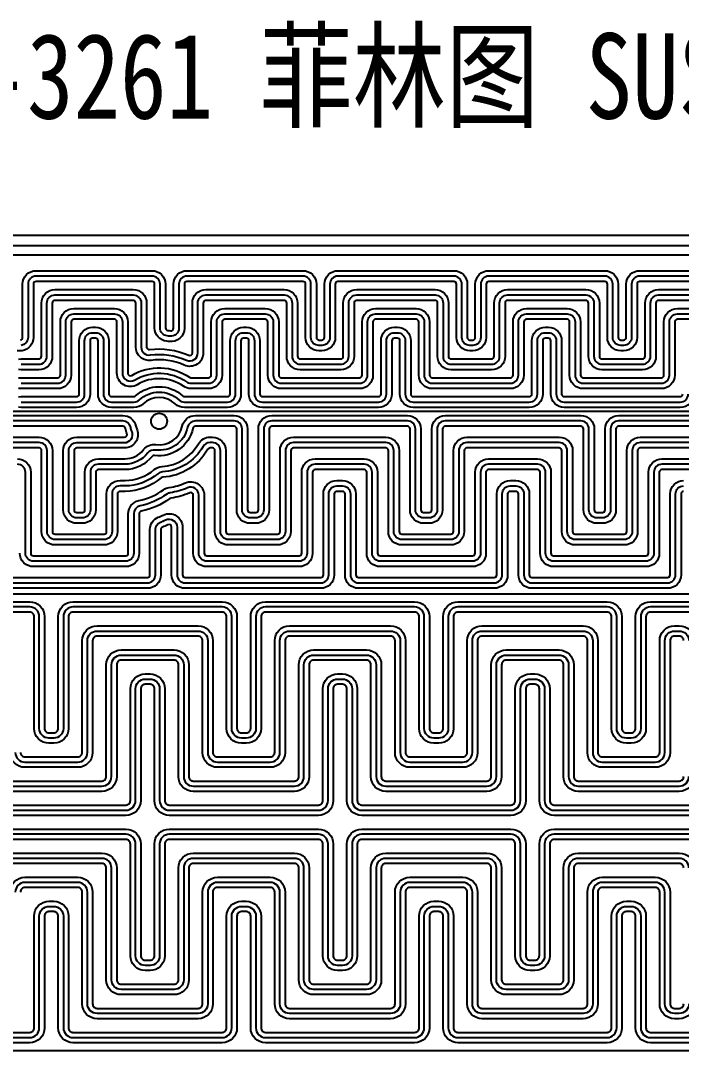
# Model space of a CAD drawing. Header units: millimetres. Extents: x -2003 to 8583, y -2734 to 1824.
# Drawn here: x 4503.1 to 4750.6, y 794.8 to 1181.7 of the extents above; entities that cross this region are included whole.
import ezdxf

# ---------------------------------------------------------------- set-up
doc = ezdxf.new("R2010")
doc.units = ezdxf.units.MM
doc.layers.add('参照', color=6, linetype='Continuous', lineweight=9)
for name, color, linetype in [('发热丝', 3, 'Continuous'), ('发热区', 2, 'Continuous'), ('菲林', 21, 'Continuous')]:
    doc.layers.add(name, color=color, linetype=linetype)
doc.styles.get("Standard").update_dxf_attribs({"font": 'txt', "width": 0.8})

# ---------------------------------------------------------------- blocks, each defined once
blk = doc.blocks.new('20251221.1025411')
at = {"color": 0, "linetype": 'Continuous', "lineweight": 25}
blk.add_lwpolyline([(1477.5, 425), (1, 425, 0.4142136), (0, 424), (0, 406.578), (1.478, 405.1), (20.75, 405.1, -1), (20.75, 397.4), (1.478, 397.4), (0, 395.922), (0, 1, 0.4142136), (1, 0), (48.5, 0), (48.5, 0.5, -0.4142136), (53.5, 5.5), (175, 5.5, -0.4142136), (180, 0.5), (180, 0), (1298.5, 0)], format="xyb", dxfattribs=at)
blk.add_circle((509.25, 362.75), 3, dxfattribs=at)
at = {"layer": '参照', "color": 0, "linetype": 'Continuous', "lineweight": 25}
for points in [[(723.939, 417.1), (689.254, 417.1, 0.4142136), (686.254, 414.1), (686.254, 394.132, -0.4142136), (683.254, 391.132), (682.187, 391.132, -0.4142136), (679.187, 394.132), (679.187, 414.1, 0.4142136), (676.187, 417.1), (632.724, 417.1, 0.4142136), (629.724, 414.1), (629.724, 394.132, -0.4142136), (626.724, 391.132), (625.658, 391.132, -0.4142136), (622.658, 394.132), (622.658, 414.1, 0.4142136), (619.658, 417.1), (576.195, 417.1, 0.4142136), (573.195, 414.1), (573.195, 394.132, -0.4142136), (570.195, 391.132), (569.129, 391.132, -0.4142136), (566.129, 394.132), (566.129, 414.1, 0.4142136), (563.129, 417.1), (519.665, 417.1, 0.4142136), (516.665, 414.1), (516.665, 397.581, -0.4516449), (513.288, 394.605, 0.007639), (512.313, 394.714, -0.3865017), (509.599, 397.7), (509.599, 414.1, 0.4142136), (506.599, 417.1), (463.136, 417.1, 0.4142136), (460.136, 414.1), (460.136, 394.132, -0.3691491), (457.603, 391.168, -0.3691491)], [(457.603, 384.065), (464.202, 384.065, 0.4142136), (467.202, 387.065), (467.202, 407.034, -0.4142136), (470.202, 410.034), (499.533, 410.034, -0.4142136), (502.533, 407.034), (502.533, 390.543, 0.4537143), (505.931, 387.569, -0.1396027), (519.503, 385.595, 0.5439235), (523.731, 388.332), (523.731, 407.034, -0.4142136), (526.731, 410.034), (556.062, 410.034, -0.4142136), (559.062, 407.034), (559.062, 387.065, 0.4142136), (562.062, 384.065), (577.261, 384.065, 0.4142136), (580.261, 387.065), (580.261, 407.034, -0.4142136), (583.261, 410.034), (612.592, 410.034, -0.4142136), (615.592, 407.034), (615.592, 387.065, 0.4142136), (618.592, 384.065), (633.79, 384.065, 0.4142136), (636.79, 387.065), (636.79, 407.034, -0.4142136), (639.79, 410.034), (669.121, 410.034, -0.4142136), (672.121, 407.034), (672.121, 387.065, 0.4142136), (675.121, 384.065), (690.32, 384.065, 0.4142136), (693.32, 387.065), (693.32, 407.034, -0.4142136), (696.32, 410.034), (718.539, 410.034, -0.3018031)], [(457.603, 376.999), (471.268, 376.999, 0.4142136), (474.268, 379.999), (474.268, 399.968, -0.4142136), (477.268, 402.968), (492.467, 402.968, -0.4142136), (495.467, 399.968), (495.467, 380.735, 0.5828658), (500.009, 378.162, -0.2943301), (519.469, 377.532, 0.1523838), (521.175, 376.999), (527.798, 376.999, 0.4142136), (530.798, 379.999), (530.798, 399.968, -0.4142136), (533.798, 402.968), (548.996, 402.968, -0.4142136), (551.996, 399.968), (551.996, 379.999, 0.4142136), (554.996, 376.999), (584.327, 376.999, 0.4142136), (587.327, 379.999), (587.327, 399.968, -0.4142136), (590.327, 402.968), (605.526, 402.968, -0.4142136), (608.526, 399.968), (608.526, 379.999, 0.4142136), (611.526, 376.999), (640.857, 376.999, 0.4142136), (643.857, 379.999), (643.857, 399.968, -0.4142136), (646.857, 402.968), (662.055, 402.968, -0.4142136), (665.055, 399.968), (665.055, 379.999, 0.4142136), (668.055, 376.999), (697.386, 376.999, 0.4142136), (700.386, 379.999), (700.386, 399.968, -0.4142136), (703.386, 402.968), (714.279, 402.968, -0.2572471)], [(457.603, 369.933), (478.334, 369.933, 0.4142136), (481.334, 372.933), (481.334, 392.901, -0.4142136), (484.334, 395.901), (485.4, 395.901, -0.4142136), (488.4, 392.901), (488.4, 372.933, 0.4142136), (491.4, 369.933), (499.789, 369.933, 0.1893835), (501.831, 370.735, -0.3928573), (516.669, 370.735, 0.1893835), (518.711, 369.933), (534.864, 369.933, 0.4142136), (537.864, 372.933), (537.864, 392.901, -0.4142136), (540.864, 395.901), (541.93, 395.901, -0.4142136), (544.93, 392.901), (544.93, 372.933, 0.4142136), (547.93, 369.933), (591.393, 369.933, 0.4142136), (594.393, 372.933), (594.393, 392.901, -0.4142136), (597.393, 395.901), (598.459, 395.901, -0.4142136), (601.459, 392.901), (601.459, 372.933, 0.4142136), (604.459, 369.933), (647.923, 369.933, 0.4142136), (650.923, 372.933), (650.923, 392.901, -0.4142136), (653.923, 395.901), (654.989, 395.901, -0.4142136), (657.989, 392.901), (657.989, 372.933, 0.4142136), (660.989, 369.933), (704.452, 369.933, 0.4142136), (707.452, 372.933)], [(725.652, 362.867), (681.352, 362.867, 0.4142136), (678.352, 359.867), (678.352, 329.534, -0.4142136), (675.352, 326.534), (673.232, 326.534, -0.4142136), (670.232, 329.534), (670.232, 359.867, 0.4142136), (667.232, 362.867), (616.396, 362.867, 0.4142136), (613.396, 359.867), (613.396, 329.534, -0.4142136), (610.396, 326.534), (608.276, 326.534, -0.4142136), (605.276, 329.534), (605.276, 359.867, 0.4142136), (602.276, 362.867), (551.44, 362.867, 0.4142136), (548.44, 359.867), (548.44, 329.534, -0.4142136), (545.44, 326.534), (543.32, 326.534, -0.4142136), (540.32, 329.534), (540.32, 359.867, 0.4142136), (537.32, 362.867), (522.848, 362.867, 0.354261), (519.913, 360.489, -0.3933314), (507.76, 351.952, 0.2654957), (504.998, 350.843, -0.2266315), (496.387, 346.628), (486.484, 346.628, 0.4142136), (483.484, 343.628), (483.484, 329.534, -0.4142136), (480.484, 326.534), (478.364, 326.534, -0.4142136), (475.364, 329.534), (475.364, 351.747, -0.4142136), (478.364, 354.747), (496.281, 354.747, 0.5266492), (499.08, 358.827, -0.0398276), (498.587, 360.489, 0.354261), (495.652, 362.867), (421.528, 362.867, 0.4142136)], [(720.176, 354.747), (689.471, 354.747, 0.4142136), (686.471, 351.747), (686.471, 321.414, -0.4142136), (683.471, 318.414), (665.113, 318.414, -0.4142136), (662.113, 321.414), (662.113, 351.747, 0.4142136), (659.113, 354.747), (624.515, 354.747, 0.4142136), (621.515, 351.747), (621.515, 321.414, -0.4142136), (618.515, 318.414), (600.157, 318.414, -0.4142136), (597.157, 321.414), (597.157, 351.747, 0.4142136), (594.157, 354.747), (559.559, 354.747, 0.4142136), (556.559, 351.747), (556.559, 321.414, -0.4142136), (553.559, 318.414), (535.201, 318.414, -0.4142136), (532.201, 321.414), (532.201, 351.747, 0.4142136), (529.201, 354.747), (528.324, 354.747, 0.2680532), (525.725, 353.246, -0.2510379), (510.462, 343.769, 0.161083), (508.715, 343.064, -0.1748615), (496.477, 338.508), (494.603, 338.508, 0.4142136), (491.603, 335.508), (491.603, 321.414, -0.4142136), (488.603, 318.414), (470.245, 318.414, -0.4142136), (467.245, 321.414), (467.245, 351.747, 0.4142136), (464.245, 354.747), (429.647, 354.747, 0.4142136)], [(715.949, 346.628), (697.591, 346.628, 0.4142136), (694.591, 343.628), (694.591, 313.295, -0.4142136), (691.591, 310.295), (656.993, 310.295, -0.4142136), (653.993, 313.295), (653.993, 343.628, 0.4142136), (650.993, 346.628), (632.635, 346.628, 0.4142136), (629.635, 343.628), (629.635, 313.295, -0.4142136), (626.635, 310.295), (592.037, 310.295, -0.4142136), (589.037, 313.295), (589.037, 343.628, 0.4142136), (586.037, 346.628), (567.679, 346.628, 0.4142136), (564.679, 343.628), (564.679, 313.295, -0.4142136), (561.679, 310.295), (527.081, 310.295, -0.4142136), (524.081, 313.295), (524.081, 335.029, 0.5379533), (519.904, 337.788, -0.062989), (513.353, 335.922, 0.1164192), (512.075, 335.406, -0.1007316), (502.086, 331.01, 0.3528958), (499.723, 328.079), (499.723, 313.295, -0.4142136), (496.723, 310.295), (462.125, 310.295, -0.4142136), (459.125, 313.295), (459.125, 343.628, 0.4142136), (456.125, 346.628)], [(454.006, 302.175), (504.842, 302.175, 0.4142136), (507.842, 305.175), (507.842, 322.129, -0.3046122), (509.707, 324.906, 0.0150722), (511.661, 325.774, -0.5525338), (515.962, 323.071), (515.962, 305.175, 0.4142136), (518.962, 302.175), (569.798, 302.175, 0.4142136), (572.798, 305.175), (572.798, 335.508, -0.4142136), (575.798, 338.508), (577.918, 338.508, -0.4142136), (580.918, 335.508), (580.918, 305.175, 0.4142136), (583.918, 302.175), (634.754, 302.175, 0.4142136), (637.754, 305.175), (637.754, 335.508, -0.4142136), (640.754, 338.508), (642.874, 338.508, -0.4142136), (645.874, 335.508), (645.874, 305.175, 0.4142136), (648.874, 302.175), (699.71, 302.175, 0.4142136), (702.71, 305.175), (702.71, 335.508, -0.4142136), (705.71, 338.508)], [(713.113, 293.163), (693.276, 293.163, 0.4142136), (689.676, 289.563), (689.676, 247.644, -0.4142136), (686.076, 244.044), (684.263, 244.044, -0.4142136), (680.663, 247.644), (680.663, 289.563, 0.4142136), (677.063, 293.163), (621.176, 293.163, 0.4142136), (617.576, 289.563), (617.576, 247.644, -0.4142136), (613.976, 244.044), (612.164, 244.044, -0.4142136), (608.564, 247.644), (608.564, 289.563, 0.4142136), (604.964, 293.163), (549.076, 293.163, 0.4142136), (545.476, 289.563), (545.476, 247.644, -0.4142136), (541.876, 244.044), (540.064, 244.044, -0.4142136), (536.464, 247.644), (536.464, 289.563, 0.4142136), (532.864, 293.163), (476.977, 293.163, 0.4142136), (473.377, 289.563), (473.377, 247.644, -0.4142136), (469.777, 244.044), (467.964, 244.044, -0.4142136), (464.364, 247.644), (464.364, 289.563, 0.4142136), (460.764, 293.163), (404.877, 293.163, 0.4142136)], [(404.877, 131.837), (460.764, 131.837, 0.4142136), (464.364, 135.437), (464.364, 177.356, -0.4142136), (467.964, 180.956), (469.777, 180.956, -0.4142136), (473.377, 177.356), (473.377, 135.437, 0.4142136), (476.977, 131.837), (532.864, 131.837, 0.4142136), (536.464, 135.437), (536.464, 177.356, -0.4142136), (540.064, 180.956), (541.876, 180.956, -0.4142136), (545.476, 177.356), (545.476, 135.437, 0.4142136), (549.076, 131.837), (604.964, 131.837, 0.4142136), (608.564, 135.437), (608.564, 177.356, -0.4142136), (612.164, 180.956), (613.976, 180.956, -0.4142136), (617.576, 177.356), (617.576, 135.437, 0.4142136), (621.176, 131.837), (677.063, 131.837, 0.4142136), (680.663, 135.437), (680.663, 177.356, -0.4142136), (684.263, 180.956), (686.076, 180.956, -0.4142136), (689.676, 177.356), (689.676, 135.437, 0.4142136), (693.276, 131.837), (713.113, 131.837, 0.4142136)], [(707.701, 144.45, -0.4142136), (704.101, 140.85), (702.288, 140.85, -0.4142136), (698.688, 144.45), (698.688, 186.369, 0.4142136), (695.088, 189.969), (675.251, 189.969, 0.4142136), (671.651, 186.369), (671.651, 144.45, -0.4142136), (668.051, 140.85), (630.189, 140.85, -0.4142136), (626.589, 144.45), (626.589, 186.369, 0.4142136), (622.989, 189.969), (603.151, 189.969, 0.4142136), (599.551, 186.369), (599.551, 144.45, -0.4142136), (595.951, 140.85), (558.089, 140.85, -0.4142136), (554.489, 144.45), (554.489, 186.369, 0.4142136), (550.889, 189.969), (531.051, 189.969, 0.4142136), (527.451, 186.369), (527.451, 144.45, -0.4142136), (523.851, 140.85), (485.989, 140.85, -0.4142136), (482.389, 144.45), (482.389, 186.369, 0.4142136), (478.789, 189.969), (458.952, 189.969, 0.4142136), (455.352, 186.369)], [(455.352, 238.631, 0.4142136), (458.952, 235.031), (478.789, 235.031, 0.4142136), (482.389, 238.631), (482.389, 280.55, -0.4142136), (485.989, 284.15), (523.851, 284.15, -0.4142136), (527.451, 280.55), (527.451, 238.631, 0.4142136), (531.051, 235.031), (550.889, 235.031, 0.4142136), (554.489, 238.631), (554.489, 280.55, -0.4142136), (558.089, 284.15), (595.951, 284.15, -0.4142136), (599.551, 280.55), (599.551, 238.631, 0.4142136), (603.151, 235.031), (622.989, 235.031, 0.4142136), (626.589, 238.631), (626.589, 280.55, -0.4142136), (630.189, 284.15), (668.051, 284.15, -0.4142136), (671.651, 280.55), (671.651, 238.631, 0.4142136), (675.251, 235.031), (695.088, 235.031, 0.4142136), (698.688, 238.631), (698.688, 280.55, -0.4142136), (702.288, 284.15), (704.101, 284.15, -0.4142136), (707.701, 280.55)], [(707.701, 195.381, 0.4142136), (704.101, 198.981), (666.238, 198.981, 0.4142136), (662.638, 195.381), (662.638, 153.462, -0.4142136), (659.038, 149.862), (639.201, 149.862, -0.4142136), (635.601, 153.462), (635.601, 195.381, 0.4142136), (632.001, 198.981), (594.139, 198.981, 0.4142136), (590.539, 195.381), (590.539, 153.462, -0.4142136), (586.939, 149.862), (567.101, 149.862, -0.4142136), (563.501, 153.462), (563.501, 195.381, 0.4142136), (559.901, 198.981), (522.039, 198.981, 0.4142136), (518.439, 195.381), (518.439, 153.462, -0.4142136), (514.839, 149.862), (495.002, 149.862, -0.4142136), (491.402, 153.462), (491.402, 195.381, 0.4142136), (487.802, 198.981), (449.939, 198.981, 0.4142136)], [(449.939, 226.019), (487.802, 226.019, 0.4142136), (491.402, 229.619), (491.402, 271.538, -0.4142136), (495.002, 275.138), (514.839, 275.138, -0.4142136), (518.439, 271.538), (518.439, 229.619, 0.4142136), (522.039, 226.019), (559.901, 226.019, 0.4142136), (563.501, 229.619), (563.501, 271.538, -0.4142136), (567.101, 275.138), (586.939, 275.138, -0.4142136), (590.539, 271.538), (590.539, 229.619, 0.4142136), (594.139, 226.019), (632.001, 226.019, 0.4142136), (635.601, 229.619), (635.601, 271.538, -0.4142136), (639.201, 275.138), (659.038, 275.138, -0.4142136), (662.638, 271.538), (662.638, 229.619, 0.4142136), (666.238, 226.019), (704.101, 226.019, 0.4142136), (707.701, 229.619)], [(821.274, 207.994), (657.226, 207.994, 0.4142136), (653.626, 204.394), (653.626, 162.475, -0.4142136), (650.026, 158.875), (648.213, 158.875, -0.4142136), (644.613, 162.475), (644.613, 204.394, 0.4142136), (641.013, 207.994), (585.126, 207.994, 0.4142136), (581.526, 204.394), (581.526, 162.475, -0.4142136), (577.926, 158.875), (576.114, 158.875, -0.4142136), (572.514, 162.475), (572.514, 204.394, 0.4142136), (568.914, 207.994), (513.026, 207.994, 0.4142136), (509.426, 204.394), (509.426, 162.475, -0.4142136), (505.826, 158.875), (504.014, 158.875, -0.4142136), (500.414, 162.475), (500.414, 204.394, 0.4142136), (496.814, 207.994), (440.927, 207.994, 0.4142136)], [(440.927, 217.006), (496.814, 217.006, 0.4142136), (500.414, 220.606), (500.414, 262.525, -0.4142136), (504.014, 266.125), (505.826, 266.125, -0.4142136), (509.426, 262.525), (509.426, 220.606, 0.4142136), (513.026, 217.006), (568.914, 217.006, 0.4142136), (572.514, 220.606), (572.514, 262.525, -0.4142136), (576.114, 266.125), (577.926, 266.125, -0.4142136), (581.526, 262.525), (581.526, 220.606, 0.4142136), (585.126, 217.006), (641.013, 217.006, 0.4142136), (644.613, 220.606), (644.613, 262.525, -0.4142136), (648.213, 266.125), (650.026, 266.125, -0.4142136), (653.626, 262.525), (653.626, 220.606, 0.4142136), (657.226, 217.006), (821.274, 217.006, 0.4142136)]]:
    blk.add_lwpolyline(points, format="xyb", dxfattribs=at)
at = {"layer": '发热丝', "color": 0}
for points in [[(709.483, 372.933, -0.4142136), (704.452, 367.902), (660.989, 367.902, -0.4142136), (655.958, 372.933), (655.958, 392.901, 0.4142136), (654.989, 393.87), (653.923, 393.87, 0.4142136), (652.954, 392.901), (652.954, 372.933, -0.4142136), (647.923, 367.902), (604.459, 367.902, -0.4142136), (599.428, 372.933), (599.428, 392.901, 0.4142136), (598.459, 393.87), (597.393, 393.87, 0.4142136), (596.424, 392.901), (596.424, 372.933, -0.4142136), (591.393, 367.902), (547.93, 367.902, -0.4142136), (542.899, 372.933), (542.899, 392.901, 0.4142136), (541.93, 393.87), (540.864, 393.87, 0.4142136), (539.895, 392.901), (539.895, 372.933, -0.4142136), (534.864, 367.902), (518.711, 367.902, -0.1893835), (515.287, 369.247, 0.3928573), (503.213, 369.247, -0.1893835), (499.789, 367.902), (491.4, 367.902, -0.4142136), (486.369, 372.933), (486.369, 392.901, 0.4142136), (485.4, 393.87), (484.334, 393.87, 0.4142136), (483.365, 392.901), (483.365, 372.933, -0.4142136), (478.334, 367.902), (457.603, 367.902), (456.603, 367.972)], [(421.528, 364.897), (495.652, 364.897, -0.354261), (500.573, 360.91, 0.0398276), (500.974, 359.558, -0.5266492), (496.281, 352.717), (478.364, 352.717, 0.4142136), (477.394, 351.747), (477.394, 329.534, 0.4142136), (478.364, 328.564), (480.484, 328.564, 0.4142136), (481.454, 329.534), (481.454, 343.628, -0.4142136), (486.484, 348.658), (496.376, 348.658, 0.226368), (503.407, 352.104, -0.2654957), (508.038, 353.963, 0.3933314), (517.927, 360.91, -0.354261), (522.848, 364.897), (537.32, 364.897, -0.4142136), (542.35, 359.867), (542.35, 329.534, 0.4142136), (543.32, 328.564), (545.44, 328.564, 0.4142136), (546.41, 329.534), (546.41, 359.867, -0.4142136), (551.44, 364.897), (602.276, 364.897, -0.4142136), (607.306, 359.867), (607.306, 329.534, 0.4142136), (608.276, 328.564), (610.396, 328.564, 0.4142136), (611.366, 329.534), (611.366, 359.867, -0.4142136), (616.396, 364.897), (667.232, 364.897, -0.4142136), (672.262, 359.867), (672.262, 329.534, 0.4142136), (673.232, 328.564), (675.352, 328.564, 0.4142136), (676.322, 329.534), (676.322, 359.867, -0.4142136), (681.352, 364.897), (725.652, 364.897, -0.354261)], [(821.274, 215.069), (657.226, 215.069, -0.4142136), (651.689, 220.606), (651.689, 262.525, 0.4142136), (650.026, 264.188), (648.213, 264.188, 0.4142136), (646.551, 262.525), (646.551, 220.606, -0.4142136), (641.013, 215.069), (585.126, 215.069, -0.4142136), (579.589, 220.606), (579.589, 262.525, 0.4142136), (577.926, 264.188), (576.114, 264.188, 0.4142136), (574.451, 262.525), (574.451, 220.606, -0.4142136), (568.914, 215.069), (513.026, 215.069, -0.4142136), (507.489, 220.606), (507.489, 262.525, 0.4142136), (505.826, 264.188), (504.014, 264.188, 0.4142136), (502.351, 262.525), (502.351, 220.606, -0.4142136), (496.814, 215.069), (440.927, 215.069, -0.4142136)], [(440.927, 209.931), (496.814, 209.931, -0.4142136), (502.351, 204.394), (502.351, 162.475, 0.4142136), (504.014, 160.812), (505.826, 160.812, 0.4142136), (507.489, 162.475), (507.489, 204.394, -0.4142136), (513.026, 209.931), (568.914, 209.931, -0.4142136), (574.451, 204.394), (574.451, 162.475, 0.4142136), (576.114, 160.812), (577.926, 160.812, 0.4142136), (579.589, 162.475), (579.589, 204.394, -0.4142136), (585.126, 209.931), (641.013, 209.931, -0.4142136), (646.551, 204.394), (646.551, 162.475, 0.4142136), (648.213, 160.812), (650.026, 160.812, 0.4142136), (651.689, 162.475), (651.689, 204.394, -0.4142136), (657.226, 209.931), (821.274, 209.931, -0.4142136)], [(713.113, 129.9), (693.276, 129.9, -0.4142136), (687.738, 135.437), (687.738, 177.356, 0.4142136), (686.076, 179.019), (684.263, 179.019, 0.4142136), (682.601, 177.356), (682.601, 135.437, -0.4142136), (677.063, 129.9), (621.176, 129.9, -0.4142136), (615.639, 135.437), (615.639, 177.356, 0.4142136), (613.976, 179.019), (612.164, 179.019, 0.4142136), (610.501, 177.356), (610.501, 135.437, -0.4142136), (604.964, 129.9), (549.076, 129.9, -0.4142136), (543.539, 135.437), (543.539, 177.356, 0.4142136), (541.876, 179.019), (540.064, 179.019, 0.4142136), (538.401, 177.356), (538.401, 135.437, -0.4142136), (532.864, 129.9), (476.977, 129.9, -0.4142136), (471.439, 135.437), (471.439, 177.356, 0.4142136), (469.777, 179.019), (467.964, 179.019, 0.4142136), (466.301, 177.356), (466.301, 135.437, -0.4142136), (460.764, 129.9), (404.877, 129.9, -0.4142136)], [(404.877, 295.1), (460.764, 295.1, -0.4142136), (466.301, 289.563), (466.301, 247.644, 0.4142136), (467.964, 245.981), (469.777, 245.981, 0.4142136), (471.439, 247.644), (471.439, 289.563, -0.4142136), (476.977, 295.1), (532.864, 295.1, -0.4142136), (538.401, 289.563), (538.401, 247.644, 0.4142136), (540.064, 245.981), (541.876, 245.981, 0.4142136), (543.539, 247.644), (543.539, 289.563, -0.4142136), (549.076, 295.1), (604.964, 295.1, -0.4142136), (610.501, 289.563), (610.501, 247.644, 0.4142136), (612.164, 245.981), (613.976, 245.981, 0.4142136), (615.639, 247.644), (615.639, 289.563, -0.4142136), (621.176, 295.1), (677.063, 295.1, -0.4142136), (682.601, 289.563), (682.601, 247.644, 0.4142136), (684.263, 245.981), (686.076, 245.981, 0.4142136), (687.738, 247.644), (687.738, 289.563, -0.4142136), (693.276, 295.1), (713.113, 295.1, -0.4142136)], [(705.71, 336.478, 0.4142136), (704.74, 335.508), (704.74, 305.175, -0.4142136), (699.71, 300.145), (648.874, 300.145, -0.4142136), (643.844, 305.175), (643.844, 335.508, 0.4142136), (642.874, 336.478), (640.754, 336.478, 0.4142136), (639.784, 335.508), (639.784, 305.175, -0.4142136), (634.754, 300.145), (583.918, 300.145, -0.4142136), (578.888, 305.175), (578.888, 335.508, 0.4142136), (577.918, 336.478), (575.798, 336.478, 0.4142136), (574.828, 335.508), (574.828, 305.175, -0.4142136), (569.798, 300.145), (518.962, 300.145, -0.4142136), (513.932, 305.175), (513.932, 323.071, 0.5525338), (512.541, 323.945, -0.0150722), (510.475, 323.027, 0.3046122), (509.872, 322.129), (509.872, 305.175, -0.4142136), (504.842, 300.145), (454.006, 300.145, -0.4142136)], [(457.287, 393.174, 0.3691491), (458.105, 394.132), (458.105, 414.1, -0.4142136), (463.136, 419.131), (506.599, 419.131, -0.4142136), (511.63, 414.1), (511.63, 397.7, 0.3865017), (512.507, 396.735, -0.007639), (513.543, 396.62, 0.4516449), (514.634, 397.581), (514.634, 414.1, -0.4142136), (519.665, 419.131), (563.129, 419.131, -0.4142136), (568.16, 414.1), (568.16, 394.132, 0.4142136), (569.129, 393.163), (570.195, 393.163, 0.4142136), (571.164, 394.132), (571.164, 414.1, -0.4142136), (576.195, 419.131), (619.658, 419.131, -0.4142136), (624.689, 414.1), (624.689, 394.132, 0.4142136), (625.658, 393.163), (626.724, 393.163, 0.4142136), (627.693, 394.132), (627.693, 414.1, -0.4142136), (632.724, 419.131), (676.187, 419.131, -0.4142136), (681.218, 414.1), (681.218, 394.132, 0.4142136), (682.187, 393.163), (683.254, 393.163, 0.4142136), (684.223, 394.132), (684.223, 414.1, -0.4142136), (689.254, 419.131), (723.939, 419.131, -0.3831101)], [(709.638, 144.45, -0.4142136), (704.101, 138.913), (702.288, 138.913, -0.4142136), (696.751, 144.45), (696.751, 186.369, 0.4142136), (695.088, 188.031), (675.251, 188.031, 0.4142136), (673.588, 186.369), (673.588, 144.45, -0.4142136), (668.051, 138.913), (630.189, 138.913, -0.4142136), (624.651, 144.45), (624.651, 186.369, 0.4142136), (622.989, 188.031), (603.151, 188.031, 0.4142136), (601.488, 186.369), (601.488, 144.45, -0.4142136), (595.951, 138.913), (558.089, 138.913, -0.4142136), (552.551, 144.45), (552.551, 186.369, 0.4142136), (550.889, 188.031), (531.051, 188.031, 0.4142136), (529.389, 186.369), (529.389, 144.45, -0.4142136), (523.851, 138.913), (485.989, 138.913, -0.4142136), (480.452, 144.45), (480.452, 186.369, 0.4142136), (478.789, 188.031), (458.952, 188.031, 0.4142136), (457.289, 186.369)], [(457.289, 238.631, 0.4142136), (458.952, 236.969), (478.789, 236.969, 0.4142136), (480.452, 238.631), (480.452, 280.55, -0.4142136), (485.989, 286.087), (523.851, 286.087, -0.4142136), (529.389, 280.55), (529.389, 238.631, 0.4142136), (531.051, 236.969), (550.889, 236.969, 0.4142136), (552.551, 238.631), (552.551, 280.55, -0.4142136), (558.089, 286.087), (595.951, 286.087, -0.4142136), (601.488, 280.55), (601.488, 238.631, 0.4142136), (603.151, 236.969), (622.989, 236.969, 0.4142136), (624.651, 238.631), (624.651, 280.55, -0.4142136), (630.189, 286.087), (668.051, 286.087, -0.4142136), (673.588, 280.55), (673.588, 238.631, 0.4142136), (675.251, 236.969), (695.088, 236.969, 0.4142136), (696.751, 238.631), (696.751, 280.55, -0.4142136), (702.288, 286.087), (704.101, 286.087, -0.4142136), (709.638, 280.55)], [(715.949, 344.598), (697.591, 344.598, 0.4142136), (696.621, 343.628), (696.621, 313.295, -0.4142136), (691.591, 308.265), (656.993, 308.265, -0.4142136), (651.963, 313.295), (651.963, 343.628, 0.4142136), (650.993, 344.598), (632.635, 344.598, 0.4142136), (631.665, 343.628), (631.665, 313.295, -0.4142136), (626.635, 308.265), (592.037, 308.265, -0.4142136), (587.007, 313.295), (587.007, 343.628, 0.4142136), (586.037, 344.598), (567.679, 344.598, 0.4142136), (566.709, 343.628), (566.709, 313.295, -0.4142136), (561.679, 308.265), (527.081, 308.265, -0.4142136), (522.051, 313.295), (522.051, 335.029, 0.5379533), (520.7, 335.921, -0.062989), (513.66, 333.915, 0.1164192), (513.247, 333.749, -0.1007316), (502.517, 329.026, 0.3528958), (501.753, 328.079), (501.753, 313.295, -0.4142136), (496.723, 308.265), (462.125, 308.265, -0.4142136), (457.095, 313.295)], [(456.603, 386.027), (457.603, 386.096), (464.202, 386.096, 0.4142136), (465.171, 387.065), (465.171, 407.034, -0.4142136), (470.202, 412.065), (499.533, 412.065, -0.4142136), (504.564, 407.034), (504.564, 390.543, 0.4537143), (505.661, 389.582, -0.1396027), (520.335, 387.448, 0.5439235), (521.7, 388.332), (521.7, 407.034, -0.4142136), (526.731, 412.065), (556.062, 412.065, -0.4142136), (561.093, 407.034), (561.093, 387.065, 0.4142136), (562.062, 386.096), (577.261, 386.096, 0.4142136), (578.23, 387.065), (578.23, 407.034, -0.4142136), (583.261, 412.065), (612.592, 412.065, -0.4142136), (617.623, 407.034), (617.623, 387.065, 0.4142136), (618.592, 386.096), (633.79, 386.096, 0.4142136), (634.759, 387.065), (634.759, 407.034, -0.4142136), (639.79, 412.065), (669.121, 412.065, -0.4142136), (674.152, 407.034), (674.152, 387.065, 0.4142136), (675.121, 386.096), (690.32, 386.096, 0.4142136), (691.289, 387.065), (691.289, 407.034, -0.4142136), (696.32, 412.065), (718.539, 412.065, -0.3018031)], [(723.939, 415.069), (689.254, 415.069, 0.4142136), (688.285, 414.1), (688.285, 394.132, -0.4142136), (683.254, 389.101), (682.187, 389.101, -0.4142136), (677.156, 394.132), (677.156, 414.1, 0.4142136), (676.187, 415.069), (632.724, 415.069, 0.4142136), (631.755, 414.1), (631.755, 394.132, -0.4142136), (626.724, 389.101), (625.658, 389.101, -0.4142136), (620.627, 394.132), (620.627, 414.1, 0.4142136), (619.658, 415.069), (576.195, 415.069, 0.4142136), (575.226, 414.1), (575.226, 394.132, -0.4142136), (570.195, 389.101), (569.129, 389.101, -0.4142136), (564.098, 394.132), (564.098, 414.1, 0.4142136), (563.129, 415.069), (519.665, 415.069, 0.4142136), (518.696, 414.1), (518.696, 397.581, -0.4516449), (513.033, 392.59, 0.007639), (512.119, 392.692, -0.3865017), (507.568, 397.7), (507.568, 414.1, 0.4142136), (506.599, 415.069), (463.136, 415.069, 0.4142136), (462.167, 414.1), (462.167, 394.132, -0.3691491), (457.919, 389.162), (456.07, 389.17, -0.4142136)], [(454.006, 304.205), (504.842, 304.205, 0.4142136), (505.812, 305.175), (505.812, 322.129, -0.3046122), (508.939, 326.785, 0.0150722), (510.781, 327.603, -0.5525338), (517.992, 323.071), (517.992, 305.175, 0.4142136), (518.962, 304.205), (569.798, 304.205, 0.4142136), (570.768, 305.175), (570.768, 335.508, -0.4142136), (575.798, 340.538), (577.918, 340.538, -0.4142136), (582.948, 335.508), (582.948, 305.175, 0.4142136), (583.918, 304.205), (634.754, 304.205, 0.4142136), (635.724, 305.175), (635.724, 335.508, -0.4142136), (640.754, 340.538), (642.874, 340.538, -0.4142136), (647.904, 335.508), (647.904, 305.175, 0.4142136), (648.874, 304.205), (699.71, 304.205, 0.4142136), (700.68, 305.175), (700.68, 335.508, -0.4142136), (705.71, 340.538)], [(713.113, 291.225), (693.276, 291.225, 0.4142136), (691.613, 289.563), (691.613, 247.644, -0.4142136), (686.076, 242.106), (684.263, 242.106, -0.4142136), (678.726, 247.644), (678.726, 289.563, 0.4142136), (677.063, 291.225), (621.176, 291.225, 0.4142136), (619.513, 289.563), (619.513, 247.644, -0.4142136), (613.976, 242.106), (612.164, 242.106, -0.4142136), (606.626, 247.644), (606.626, 289.563, 0.4142136), (604.964, 291.225), (549.076, 291.225, 0.4142136), (547.414, 289.563), (547.414, 247.644, -0.4142136), (541.876, 242.106), (540.064, 242.106, -0.4142136), (534.526, 247.644), (534.526, 289.563, 0.4142136), (532.864, 291.225), (476.977, 291.225, 0.4142136), (475.314, 289.563), (475.314, 247.644, -0.4142136), (469.777, 242.106), (467.964, 242.106, -0.4142136), (462.427, 247.644), (462.427, 289.563, 0.4142136), (460.764, 291.225), (404.877, 291.225, 0.4142136)], [(404.877, 133.775), (460.764, 133.775, 0.4142136), (462.427, 135.437), (462.427, 177.356, -0.4142136), (467.964, 182.894), (469.777, 182.894, -0.4142136), (475.314, 177.356), (475.314, 135.437, 0.4142136), (476.977, 133.775), (532.864, 133.775, 0.4142136), (534.526, 135.437), (534.526, 177.356, -0.4142136), (540.064, 182.894), (541.876, 182.894, -0.4142136), (547.414, 177.356), (547.414, 135.437, 0.4142136), (549.076, 133.775), (604.964, 133.775, 0.4142136), (606.626, 135.437), (606.626, 177.356, -0.4142136), (612.164, 182.894), (613.976, 182.894, -0.4142136), (619.513, 177.356), (619.513, 135.437, 0.4142136), (621.176, 133.775), (677.063, 133.775, 0.4142136), (678.726, 135.437), (678.726, 177.356, -0.4142136), (684.263, 182.894), (686.076, 182.894, -0.4142136), (691.613, 177.356), (691.613, 135.437, 0.4142136), (693.276, 133.775), (713.113, 133.775, 0.4142136)], [(705.763, 195.381, 0.4142136), (704.101, 197.044), (666.238, 197.044, 0.4142136), (664.576, 195.381), (664.576, 153.462, -0.4142136), (659.038, 147.925), (639.201, 147.925, -0.4142136), (633.664, 153.462), (633.664, 195.381, 0.4142136), (632.001, 197.044), (594.139, 197.044, 0.4142136), (592.476, 195.381), (592.476, 153.462, -0.4142136), (586.939, 147.925), (567.101, 147.925, -0.4142136), (561.564, 153.462), (561.564, 195.381, 0.4142136), (559.901, 197.044), (522.039, 197.044, 0.4142136), (520.376, 195.381), (520.376, 153.462, -0.4142136), (514.839, 147.925), (495.002, 147.925, -0.4142136), (489.464, 153.462), (489.464, 195.381, 0.4142136), (487.802, 197.044), (449.939, 197.044, 0.4142136)], [(449.939, 227.956), (487.802, 227.956, 0.4142136), (489.464, 229.619), (489.464, 271.538, -0.4142136), (495.002, 277.075), (514.839, 277.075, -0.4142136), (520.376, 271.538), (520.376, 229.619, 0.4142136), (522.039, 227.956), (559.901, 227.956, 0.4142136), (561.564, 229.619), (561.564, 271.538, -0.4142136), (567.101, 277.075), (586.939, 277.075, -0.4142136), (592.476, 271.538), (592.476, 229.619, 0.4142136), (594.139, 227.956), (632.001, 227.956, 0.4142136), (633.664, 229.619), (633.664, 271.538, -0.4142136), (639.201, 277.075), (659.038, 277.075, -0.4142136), (664.576, 271.538), (664.576, 229.619, 0.4142136), (666.238, 227.956), (704.101, 227.956, 0.4142136), (705.763, 229.619)], [(720.176, 352.717), (689.471, 352.717, 0.4142136), (688.501, 351.747), (688.501, 321.414, -0.4142136), (683.471, 316.384), (665.113, 316.384, -0.4142136), (660.083, 321.414), (660.083, 351.747, 0.4142136), (659.113, 352.717), (624.515, 352.717, 0.4142136), (623.545, 351.747), (623.545, 321.414, -0.4142136), (618.515, 316.384), (600.157, 316.384, -0.4142136), (595.127, 321.414), (595.127, 351.747, 0.4142136), (594.157, 352.717), (559.559, 352.717, 0.4142136), (558.589, 351.747), (558.589, 321.414, -0.4142136), (553.559, 316.384), (535.201, 316.384, -0.4142136), (530.171, 321.414), (530.171, 351.747, 0.4142136), (529.201, 352.717), (528.324, 352.717, 0.2680532), (527.484, 352.232, -0.2510379), (510.591, 341.743, 0.161083), (510.026, 341.515, -0.1749896), (496.487, 336.478), (494.603, 336.478, 0.4142136), (493.633, 335.508), (493.633, 321.414, -0.4142136), (488.603, 316.384), (470.245, 316.384, -0.4142136), (465.215, 321.414), (465.215, 351.747, 0.4142136), (464.245, 352.717), (429.647, 352.717, 0.4142136)], [(456.603, 378.961), (457.603, 379.03), (471.268, 379.03, 0.4142136), (472.237, 379.999), (472.237, 399.968, -0.4142136), (477.268, 404.999), (492.467, 404.999, -0.4142136), (497.498, 399.968), (497.498, 380.735, 0.5828658), (498.965, 379.904, -0.2943301), (520.624, 379.202, 0.1523838), (521.175, 379.03), (527.798, 379.03, 0.4142136), (528.767, 379.999), (528.767, 399.968, -0.4142136), (533.798, 404.999), (548.996, 404.999, -0.4142136), (554.027, 399.968), (554.027, 379.999, 0.4142136), (554.996, 379.03), (584.327, 379.03, 0.4142136), (585.296, 379.999), (585.296, 399.968, -0.4142136), (590.327, 404.999), (605.526, 404.999, -0.4142136), (610.557, 399.968), (610.557, 379.999, 0.4142136), (611.526, 379.03), (640.857, 379.03, 0.4142136), (641.826, 379.999), (641.826, 399.968, -0.4142136), (646.857, 404.999), (662.055, 404.999, -0.4142136), (667.086, 399.968), (667.086, 379.999, 0.4142136), (668.055, 379.03), (697.386, 379.03, 0.4142136), (698.355, 379.999), (698.355, 399.968, -0.4142136), (703.386, 404.999), (714.279, 404.999, -0.2572471)], [(718.539, 408.003), (696.32, 408.003, 0.4142136), (695.351, 407.034), (695.351, 387.065, -0.4142136), (690.32, 382.034), (675.121, 382.034, -0.4142136), (670.09, 387.065), (670.09, 407.034, 0.4142136), (669.121, 408.003), (639.79, 408.003, 0.4142136), (638.821, 407.034), (638.821, 387.065, -0.4142136), (633.79, 382.034), (618.592, 382.034, -0.4142136), (613.561, 387.065), (613.561, 407.034, 0.4142136), (612.592, 408.003), (583.261, 408.003, 0.4142136), (582.292, 407.034), (582.292, 387.065, -0.4142136), (577.261, 382.034), (562.062, 382.034, -0.4142136), (557.031, 387.065), (557.031, 407.034, 0.4142136), (556.062, 408.003), (526.731, 408.003, 0.4142136), (525.762, 407.034), (525.762, 388.332, -0.5439235), (518.671, 383.742, 0.1396027), (506.2, 385.556, -0.4537143), (500.502, 390.543), (500.502, 407.034, 0.4142136), (499.533, 408.003), (470.202, 408.003, 0.4142136), (469.233, 407.034), (469.233, 387.065, -0.4142136), (464.202, 382.034), (457.603, 382.034), (456.603, 382.104)], [(456.125, 348.658, -0.4142136), (461.155, 343.628), (461.155, 313.295, 0.4142136), (462.125, 312.325), (496.723, 312.325, 0.4142136), (497.693, 313.295), (497.693, 328.079, -0.3528958), (501.655, 332.994, 0.1007316), (510.903, 337.064, -0.1164192), (513.046, 337.929, 0.062989), (519.107, 339.655, -0.5379533), (526.111, 335.029), (526.111, 313.295, 0.4142136), (527.081, 312.325), (561.679, 312.325, 0.4142136), (562.649, 313.295), (562.649, 343.628, -0.4142136), (567.679, 348.658), (586.037, 348.658, -0.4142136), (591.067, 343.628), (591.067, 313.295, 0.4142136), (592.037, 312.325), (626.635, 312.325, 0.4142136), (627.605, 313.295), (627.605, 343.628, -0.4142136), (632.635, 348.658), (650.993, 348.658, -0.4142136), (656.023, 343.628), (656.023, 313.295, 0.4142136), (656.993, 312.325), (691.591, 312.325, 0.4142136), (692.561, 313.295), (692.561, 343.628, -0.4142136), (697.591, 348.658), (715.949, 348.658, -0.4142136)], [(705.763, 280.55, 0.4142136), (704.101, 282.213), (702.288, 282.213, 0.4142136), (700.626, 280.55), (700.626, 238.631, -0.4142136), (695.088, 233.094), (675.251, 233.094, -0.4142136), (669.714, 238.631), (669.714, 280.55, 0.4142136), (668.051, 282.213), (630.189, 282.213, 0.4142136), (628.526, 280.55), (628.526, 238.631, -0.4142136), (622.989, 233.094), (603.151, 233.094, -0.4142136), (597.614, 238.631), (597.614, 280.55, 0.4142136), (595.951, 282.213), (558.089, 282.213, 0.4142136), (556.426, 280.55), (556.426, 238.631, -0.4142136), (550.889, 233.094), (531.051, 233.094, -0.4142136), (525.514, 238.631), (525.514, 280.55, 0.4142136), (523.851, 282.213), (485.989, 282.213, 0.4142136), (484.326, 280.55), (484.326, 238.631, -0.4142136), (478.789, 233.094), (458.952, 233.094, -0.4142136), (453.414, 238.631)], [(453.414, 186.369, -0.4142136), (458.952, 191.906), (478.789, 191.906, -0.4142136), (484.326, 186.369), (484.326, 144.45, 0.4142136), (485.989, 142.787), (523.851, 142.787, 0.4142136), (525.514, 144.45), (525.514, 186.369, -0.4142136), (531.051, 191.906), (550.889, 191.906, -0.4142136), (556.426, 186.369), (556.426, 144.45, 0.4142136), (558.089, 142.787), (595.951, 142.787, 0.4142136), (597.614, 144.45), (597.614, 186.369, -0.4142136), (603.151, 191.906), (622.989, 191.906, -0.4142136), (628.526, 186.369), (628.526, 144.45, 0.4142136), (630.189, 142.787), (668.051, 142.787, 0.4142136), (669.714, 144.45), (669.714, 186.369, -0.4142136), (675.251, 191.906), (695.088, 191.906, -0.4142136), (700.626, 186.369), (700.626, 144.45, 0.4142136), (702.288, 142.787), (704.101, 142.787, 0.4142136), (705.763, 144.45)], [(821.274, 206.056), (657.226, 206.056, 0.4142136), (655.563, 204.394), (655.563, 162.475, -0.4142136), (650.026, 156.938), (648.213, 156.938, -0.4142136), (642.676, 162.475), (642.676, 204.394, 0.4142136), (641.013, 206.056), (585.126, 206.056, 0.4142136), (583.464, 204.394), (583.464, 162.475, -0.4142136), (577.926, 156.938), (576.114, 156.938, -0.4142136), (570.576, 162.475), (570.576, 204.394, 0.4142136), (568.914, 206.056), (513.026, 206.056, 0.4142136), (511.364, 204.394), (511.364, 162.475, -0.4142136), (505.826, 156.938), (504.014, 156.938, -0.4142136), (498.477, 162.475), (498.477, 204.394, 0.4142136), (496.814, 206.056), (440.927, 206.056, 0.4142136)], [(440.927, 218.944), (496.814, 218.944, 0.4142136), (498.477, 220.606), (498.477, 262.525, -0.4142136), (504.014, 268.062), (505.826, 268.062, -0.4142136), (511.364, 262.525), (511.364, 220.606, 0.4142136), (513.026, 218.944), (568.914, 218.944, 0.4142136), (570.576, 220.606), (570.576, 262.525, -0.4142136), (576.114, 268.062), (577.926, 268.062, -0.4142136), (583.464, 262.525), (583.464, 220.606, 0.4142136), (585.126, 218.944), (641.013, 218.944, 0.4142136), (642.676, 220.606), (642.676, 262.525, -0.4142136), (648.213, 268.062), (650.026, 268.062, -0.4142136), (655.563, 262.525), (655.563, 220.606, 0.4142136), (657.226, 218.944), (821.274, 218.944, 0.4142136)], [(725.652, 360.837), (681.352, 360.837, 0.4142136), (680.382, 359.867), (680.382, 329.534, -0.4142136), (675.352, 324.504), (673.232, 324.504, -0.4142136), (668.202, 329.534), (668.202, 359.867, 0.4142136), (667.232, 360.837), (616.396, 360.837, 0.4142136), (615.426, 359.867), (615.426, 329.534, -0.4142136), (610.396, 324.504), (608.276, 324.504, -0.4142136), (603.246, 329.534), (603.246, 359.867, 0.4142136), (602.276, 360.837), (551.44, 360.837, 0.4142136), (550.47, 359.867), (550.47, 329.534, -0.4142136), (545.44, 324.504), (543.32, 324.504, -0.4142136), (538.29, 329.534), (538.29, 359.867, 0.4142136), (537.32, 360.837), (522.848, 360.837, 0.354261), (521.899, 360.068, -0.3933314), (507.483, 349.941, 0.2654957), (506.59, 349.583, -0.2268313), (496.396, 344.598), (486.484, 344.598, 0.4142136), (485.514, 343.628), (485.514, 329.534, -0.4142136), (480.484, 324.504), (478.364, 324.504, -0.4142136), (473.334, 329.534), (473.334, 351.747, -0.4142136), (478.364, 356.777), (496.281, 356.777, 0.5266492), (497.186, 358.097, -0.0398276), (496.601, 360.068, 0.354261), (495.652, 360.837), (421.528, 360.837, 0.4142136)], [(456.603, 371.895), (457.603, 371.964), (478.334, 371.964, 0.4142136), (479.303, 372.933), (479.303, 392.901, -0.4142136), (484.334, 397.932), (485.4, 397.932, -0.4142136), (490.431, 392.901), (490.431, 372.933, 0.4142136), (491.4, 371.964), (499.789, 371.964, 0.1893835), (500.448, 372.223, -0.3928573), (518.052, 372.223, 0.1893835), (518.711, 371.964), (534.864, 371.964, 0.4142136), (535.833, 372.933), (535.833, 392.901, -0.4142136), (540.864, 397.932), (541.93, 397.932, -0.4142136), (546.961, 392.901), (546.961, 372.933, 0.4142136), (547.93, 371.964), (591.393, 371.964, 0.4142136), (592.362, 372.933), (592.362, 392.901, -0.4142136), (597.393, 397.932), (598.459, 397.932, -0.4142136), (603.49, 392.901), (603.49, 372.933, 0.4142136), (604.459, 371.964), (647.923, 371.964, 0.4142136), (648.892, 372.933), (648.892, 392.901, -0.4142136), (653.923, 397.932), (654.989, 397.932, -0.4142136), (660.02, 392.901), (660.02, 372.933, 0.4142136), (660.989, 371.964), (704.452, 371.964, 0.4142136), (705.421, 372.933)], [(714.279, 400.937), (703.386, 400.937, 0.4142136), (702.417, 399.968), (702.417, 379.999, -0.4142136), (697.386, 374.968), (668.055, 374.968, -0.4142136), (663.024, 379.999), (663.024, 399.968, 0.4142136), (662.055, 400.937), (646.857, 400.937, 0.4142136), (645.888, 399.968), (645.888, 379.999, -0.4142136), (640.857, 374.968), (611.526, 374.968, -0.4142136), (606.495, 379.999), (606.495, 399.968, 0.4142136), (605.526, 400.937), (590.327, 400.937, 0.4142136), (589.358, 399.968), (589.358, 379.999, -0.4142136), (584.327, 374.968), (554.996, 374.968, -0.4142136), (549.965, 379.999), (549.965, 399.968, 0.4142136), (548.996, 400.937), (533.798, 400.937, 0.4142136), (532.829, 399.968), (532.829, 379.999, -0.4142136), (527.798, 374.968), (521.175, 374.968, -0.1523838), (518.314, 375.861, 0.2943301), (501.054, 376.42, -0.5828658), (493.436, 380.735), (493.436, 399.968, 0.4142136), (492.467, 400.937), (477.268, 400.937, 0.4142136), (476.299, 399.968), (476.299, 379.999, -0.4142136), (471.268, 374.968), (457.603, 374.968), (456.603, 375.038)], [(429.647, 356.777), (464.245, 356.777, -0.4142136), (469.275, 351.747), (469.275, 321.414, 0.4142136), (470.245, 320.444), (488.603, 320.444, 0.4142136), (489.573, 321.414), (489.573, 335.508, -0.4142136), (494.603, 340.538), (496.466, 340.538, 0.1747113), (507.403, 344.613, -0.161083), (510.333, 345.795, 0.2510379), (523.967, 354.261, -0.2680532), (528.324, 356.777), (529.201, 356.777, -0.4142136), (534.231, 351.747), (534.231, 321.414, 0.4142136), (535.201, 320.444), (553.559, 320.444, 0.4142136), (554.529, 321.414), (554.529, 351.747, -0.4142136), (559.559, 356.777), (594.157, 356.777, -0.4142136), (599.187, 351.747), (599.187, 321.414, 0.4142136), (600.157, 320.444), (618.515, 320.444, 0.4142136), (619.485, 321.414), (619.485, 351.747, -0.4142136), (624.515, 356.777), (659.113, 356.777, -0.4142136), (664.143, 351.747), (664.143, 321.414, 0.4142136), (665.113, 320.444), (683.471, 320.444, 0.4142136), (684.441, 321.414), (684.441, 351.747, -0.4142136), (689.471, 356.777), (720.176, 356.777, -0.2680532)], [(709.638, 229.619, -0.4142136), (704.101, 224.081), (666.238, 224.081, -0.4142136), (660.701, 229.619), (660.701, 271.538, 0.4142136), (659.038, 273.2), (639.201, 273.2, 0.4142136), (637.538, 271.538), (637.538, 229.619, -0.4142136), (632.001, 224.081), (594.139, 224.081, -0.4142136), (588.601, 229.619), (588.601, 271.538, 0.4142136), (586.939, 273.2), (567.101, 273.2, 0.4142136), (565.439, 271.538), (565.439, 229.619, -0.4142136), (559.901, 224.081), (522.039, 224.081, -0.4142136), (516.502, 229.619), (516.502, 271.538, 0.4142136), (514.839, 273.2), (495.002, 273.2, 0.4142136), (493.339, 271.538), (493.339, 229.619, -0.4142136), (487.802, 224.081), (449.939, 224.081, -0.4142136)], [(449.939, 200.919), (487.802, 200.919, -0.4142136), (493.339, 195.381), (493.339, 153.462, 0.4142136), (495.002, 151.8), (514.839, 151.8, 0.4142136), (516.502, 153.462), (516.502, 195.381, -0.4142136), (522.039, 200.919), (559.901, 200.919, -0.4142136), (565.439, 195.381), (565.439, 153.462, 0.4142136), (567.101, 151.8), (586.939, 151.8, 0.4142136), (588.601, 153.462), (588.601, 195.381, -0.4142136), (594.139, 200.919), (632.001, 200.919, -0.4142136), (637.538, 195.381), (637.538, 153.462, 0.4142136), (639.201, 151.8), (659.038, 151.8, 0.4142136), (660.701, 153.462), (660.701, 195.381, -0.4142136), (666.238, 200.919), (704.101, 200.919, -0.4142136), (709.638, 195.381)]]:
    blk.add_lwpolyline(points, format="xyb", dxfattribs=at)
at = {"layer": '发热区', "color": 0}
for points in [[(89.988, 58.6), (1388.512, 58.6), (1388.512, 366.4), (89.988, 366.4)], [(127, 127), (1351.5, 127), (1351.5, 298), (127, 298)]]:
    blk.add_lwpolyline(points, close=True, dxfattribs=at)

msp = doc.modelspace()

# ---------------------------------------------------------------- linework, layer by layer
at = {"layer": '菲林'}
msp.add_lwpolyline([(4783.948, 1097.354), (4040.948, 1097.354), (4040.948, 665.354), (4783.948, 665.354), (4783.948, 661.354), (4033.948, 661.354, -0.4142136), (4030.948, 664.354), (4030.948, 1098.354, -0.4142136), (4033.948, 1101.354), (4783.948, 1101.354)], format="xyb", close=True, dxfattribs=at)

# ---------------------------------------------------------------- block references
at = {"color": 250}
msp.add_blockref('20251221.1025411', (4045.698, 668.854), dxfattribs=at)

# ---------------------------------------------------------------- texts
at = {"layer": '参照', "insert": (4435.788, 1176.96), "char_height": 32, "attachment_point": 1}
msp.add_mtext_dynamic_manual_height_columns('CXT-3261 {\\f宋体|b0|i0|c134|p2;菲林图} SUS304 0.1T+{\\f宋体|b0|i0|c134|p2;绿膜} ', width=940.00978, gutter_width=17.5, heights=[-42.19], dxfattribs=at)

doc.saveas('drawing.dxf')
